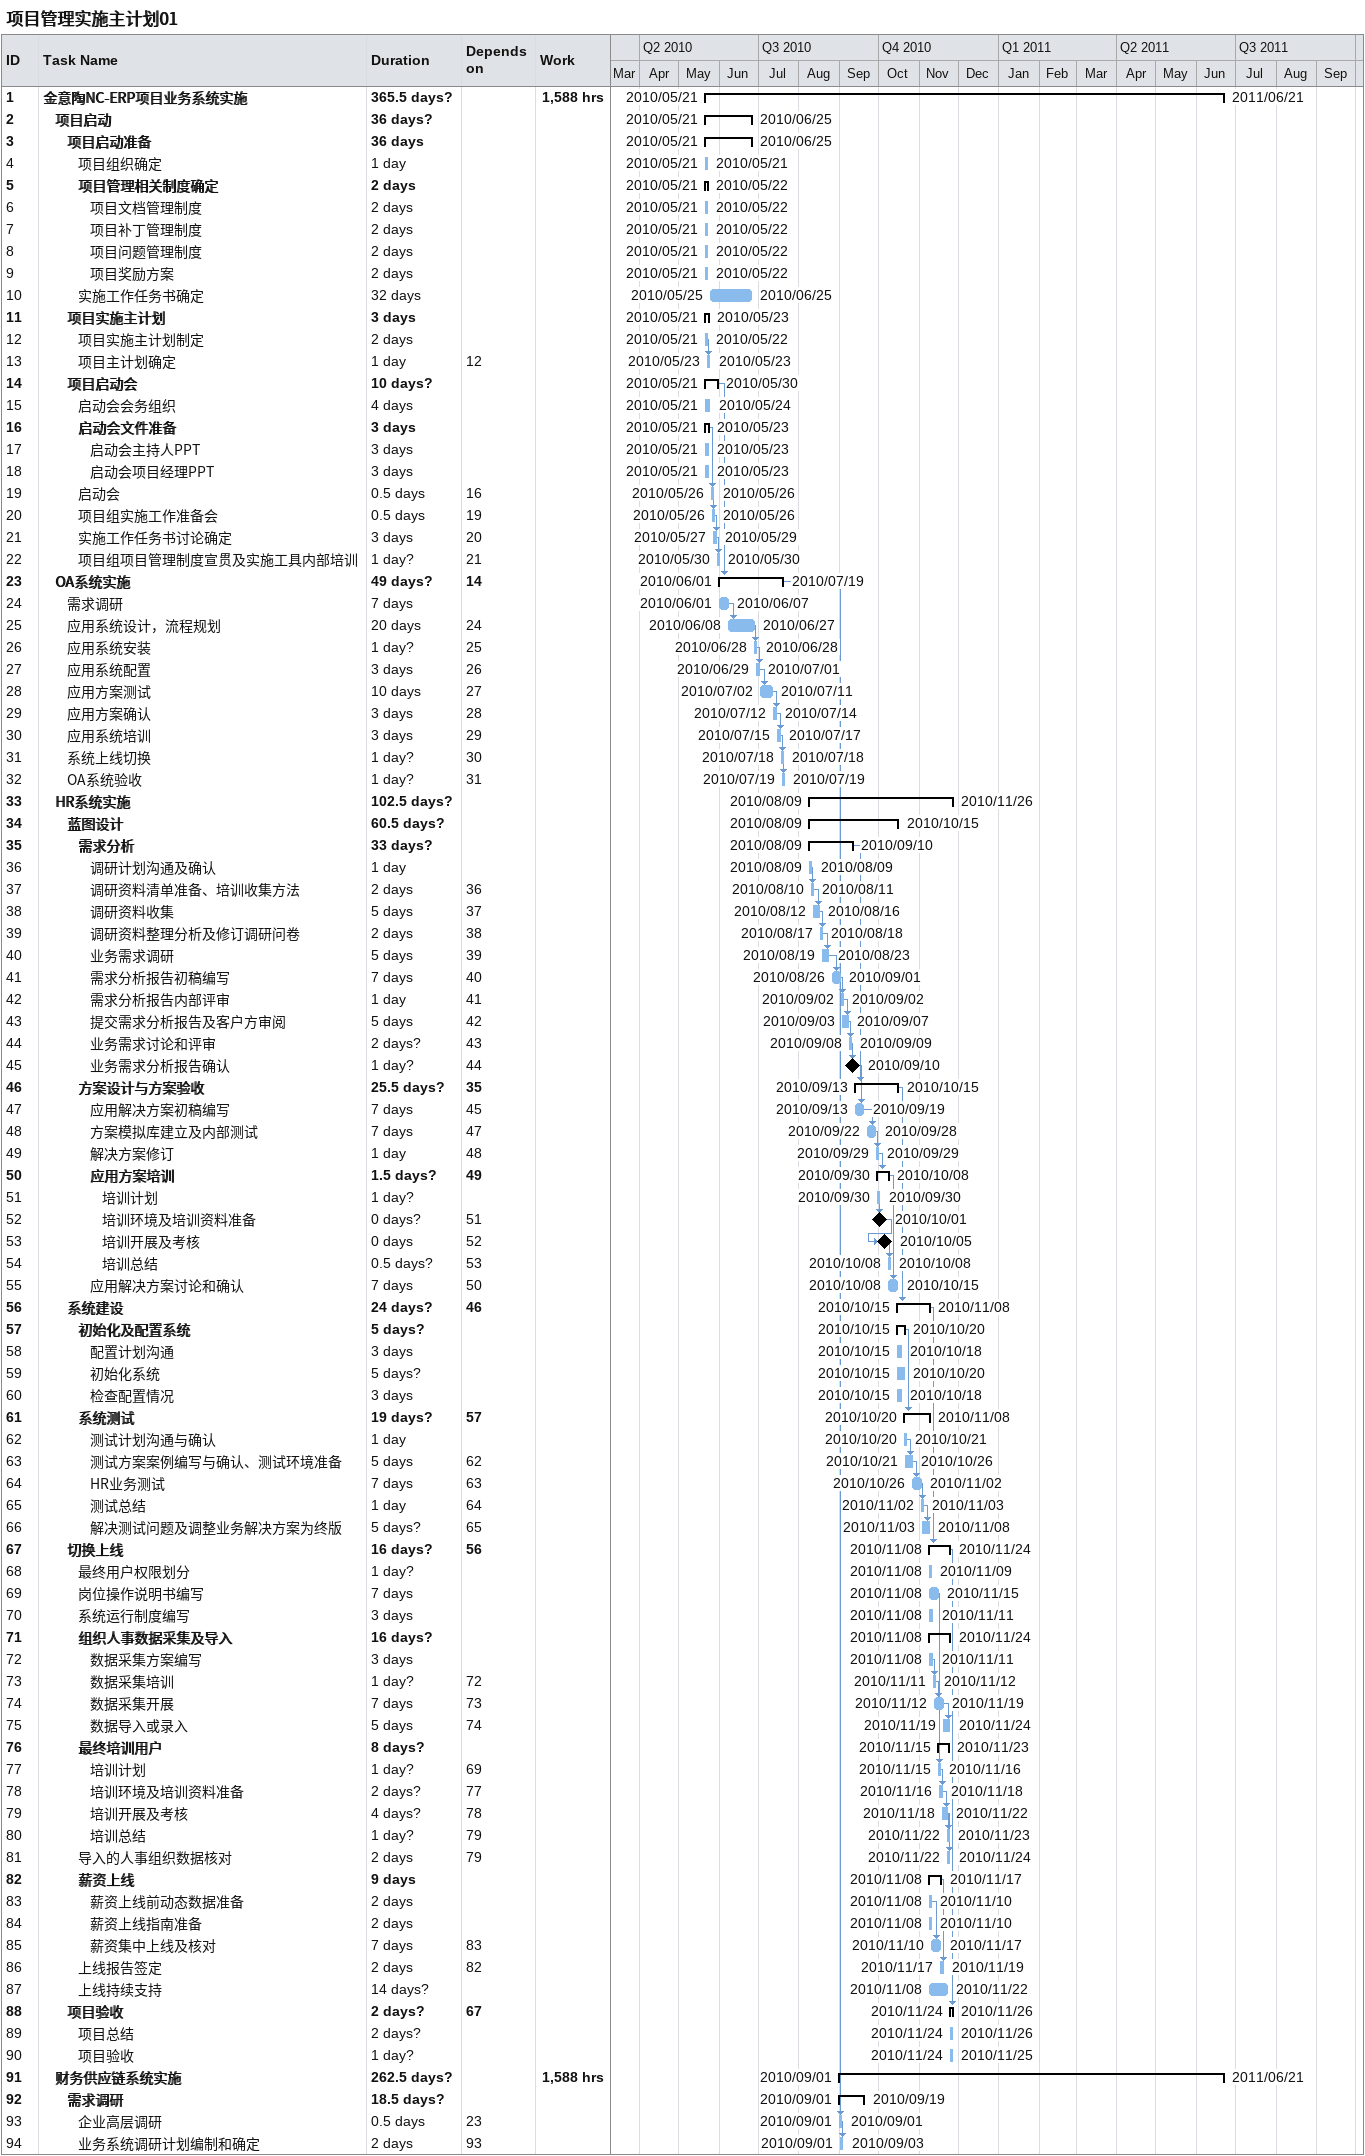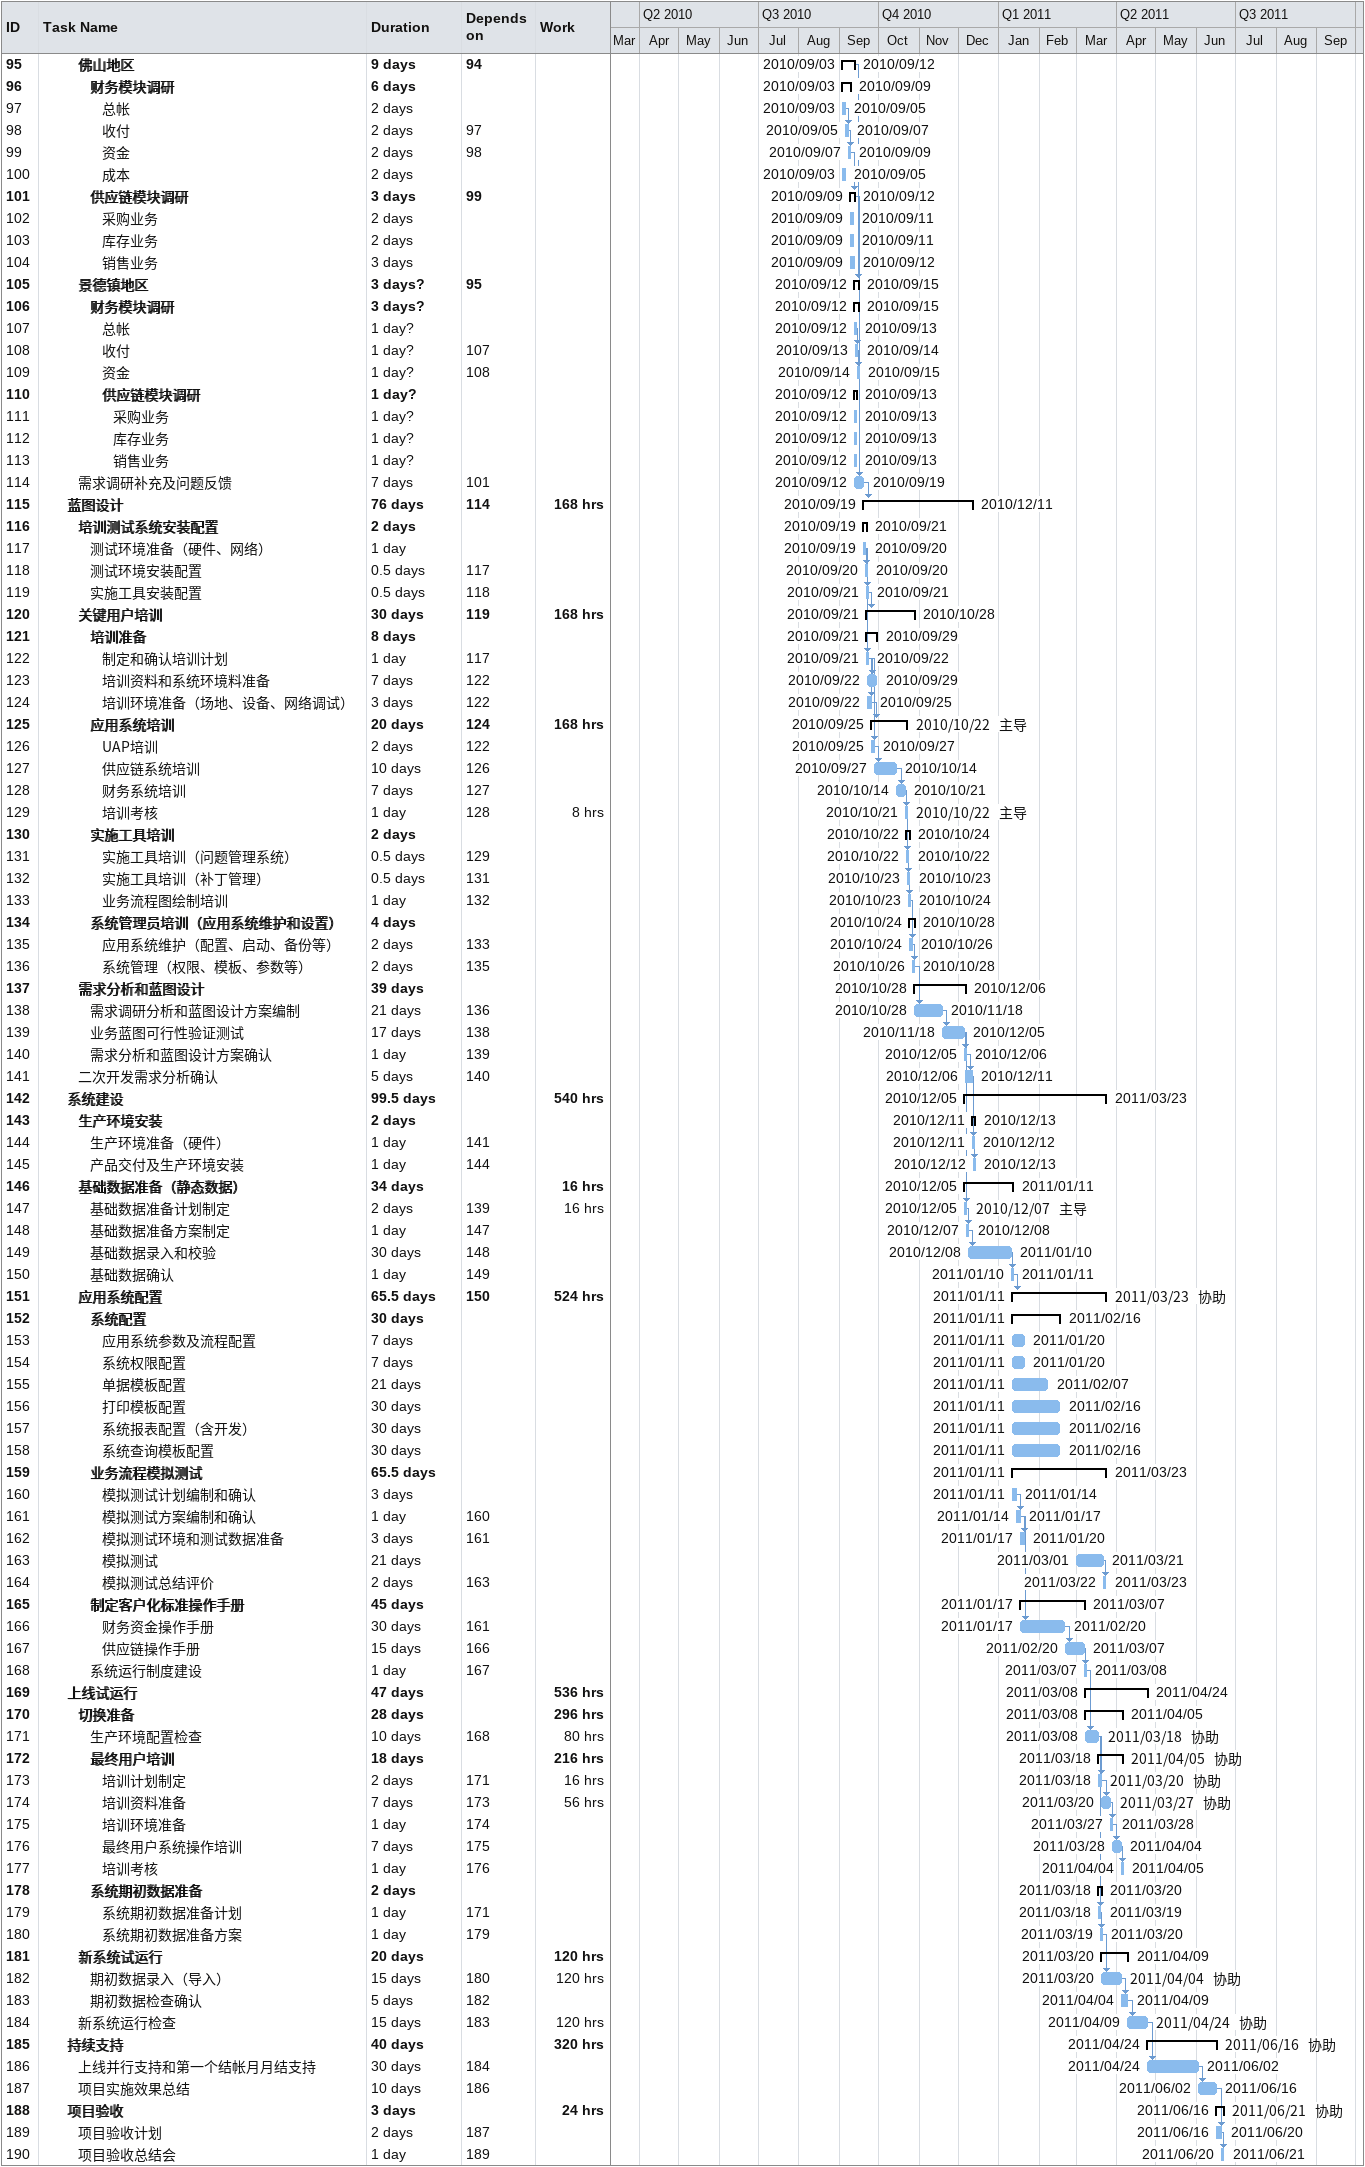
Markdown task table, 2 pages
项目管理实施主计划01

| ID | Level | Task | Duration | Start | Finish | Predecessors | Resources | Work (h) |
|---|---|---|---|---|---|---|---|---|
| 1 | 1 | **金意陶NC-ERP项目业务系统实施** | 365.5d? | 2010-05-21 | 2011-06-21 |  |  | 1588 |
| 2 | 2 | **项目启动** | 36d? | 2010-05-21 | 2010-06-25 |  |  |  |
| 3 | 3 | **项目启动准备** | 36d | 2010-05-21 | 2010-06-25 |  |  |  |
| 4 | 4 | 项目组织确定 | 1d | 2010-05-21 | 2010-05-21 |  |  |  |
| 5 | 4 | **项目管理相关制度确定** | 2d | 2010-05-21 | 2010-05-22 |  |  |  |
| 6 | 5 | 项目文档管理制度 | 2d | 2010-05-21 | 2010-05-22 |  |  |  |
| 7 | 5 | 项目补丁管理制度 | 2d | 2010-05-21 | 2010-05-22 |  |  |  |
| 8 | 5 | 项目问题管理制度 | 2d | 2010-05-21 | 2010-05-22 |  |  |  |
| 9 | 5 | 项目奖励方案 | 2d | 2010-05-21 | 2010-05-22 |  |  |  |
| 10 | 4 | 实施工作任务书确定 | 32d | 2010-05-25 | 2010-06-25 |  |  |  |
| 11 | 3 | **项目实施主计划** | 3d | 2010-05-21 | 2010-05-23 |  |  |  |
| 12 | 4 | 项目实施主计划制定 | 2d | 2010-05-21 | 2010-05-22 |  |  |  |
| 13 | 4 | 项目主计划确定 | 1d | 2010-05-23 | 2010-05-23 | 12 |  |  |
| 14 | 3 | **项目启动会** | 10d? | 2010-05-21 | 2010-05-30 |  |  |  |
| 15 | 4 | 启动会会务组织 | 4d | 2010-05-21 | 2010-05-24 |  |  |  |
| 16 | 4 | **启动会文件准备** | 3d | 2010-05-21 | 2010-05-23 |  |  |  |
| 17 | 5 | 启动会主持人PPT | 3d | 2010-05-21 | 2010-05-23 |  |  |  |
| 18 | 5 | 启动会项目经理PPT | 3d | 2010-05-21 | 2010-05-23 |  |  |  |
| 19 | 4 | 启动会 | 0.5d | 2010-05-26 | 2010-05-26 | 16 |  |  |
| 20 | 4 | 项目组实施工作准备会 | 0.5d | 2010-05-26 | 2010-05-26 | 19 |  |  |
| 21 | 4 | 实施工作任务书讨论确定 | 3d | 2010-05-27 | 2010-05-29 | 20 |  |  |
| 22 | 4 | 项目组项目管理制度宣贯及实施工具内部培训 | 1d? | 2010-05-30 | 2010-05-30 | 21 |  |  |
| 23 | 2 | **OA系统实施** | 49d? | 2010-06-01 | 2010-07-19 | 14 |  |  |
| 24 | 3 | 需求调研 | 7d | 2010-06-01 | 2010-06-07 |  |  |  |
| 25 | 3 | 应用系统设计，流程规划 | 20d | 2010-06-08 | 2010-06-27 | 24 |  |  |
| 26 | 3 | 应用系统安装 | 1d? | 2010-06-28 | 2010-06-28 | 25 |  |  |
| 27 | 3 | 应用系统配置 | 3d | 2010-06-29 | 2010-07-01 | 26 |  |  |
| 28 | 3 | 应用方案测试 | 10d | 2010-07-02 | 2010-07-11 | 27 |  |  |
| 29 | 3 | 应用方案确认 | 3d | 2010-07-12 | 2010-07-14 | 28 |  |  |
| 30 | 3 | 应用系统培训 | 3d | 2010-07-15 | 2010-07-17 | 29 |  |  |
| 31 | 3 | 系统上线切换 | 1d? | 2010-07-18 | 2010-07-18 | 30 |  |  |
| 32 | 3 | OA系统验收 | 1d? | 2010-07-19 | 2010-07-19 | 31 |  |  |
| 33 | 2 | **HR系统实施** | 102.5d? | 2010-08-09 | 2010-11-26 |  |  |  |
| 34 | 3 | **蓝图设计** | 60.5d? | 2010-08-09 | 2010-10-15 |  |  |  |
| 35 | 4 | **需求分析** | 33d? | 2010-08-09 | 2010-09-10 |  |  |  |
| 36 | 5 | 调研计划沟通及确认 | 1d | 2010-08-09 | 2010-08-09 |  |  |  |
| 37 | 5 | 调研资料清单准备、培训收集方法 | 2d | 2010-08-10 | 2010-08-11 | 36 |  |  |
| 38 | 5 | 调研资料收集 | 5d | 2010-08-12 | 2010-08-16 | 37 |  |  |
| 39 | 5 | 调研资料整理分析及修订调研问卷 | 2d | 2010-08-17 | 2010-08-18 | 38 |  |  |
| 40 | 5 | 业务需求调研 | 5d | 2010-08-19 | 2010-08-23 | 39 |  |  |
| 41 | 5 | 需求分析报告初稿编写 | 7d | 2010-08-26 | 2010-09-01 | 40 |  |  |
| 42 | 5 | 需求分析报告内部评审 | 1d | 2010-09-02 | 2010-09-02 | 41 |  |  |
| 43 | 5 | 提交需求分析报告及客户方审阅 | 5d | 2010-09-03 | 2010-09-07 | 42 |  |  |
| 44 | 5 | 业务需求讨论和评审 | 2d? | 2010-09-08 | 2010-09-09 | 43 |  |  |
| 45 | 5 | 业务需求分析报告确认 | 1d? | 2010-09-10 | 2010-09-10 | 44 |  |  |
| 46 | 4 | **方案设计与方案验收** | 25.5d? | 2010-09-13 | 2010-10-15 | 35 |  |  |
| 47 | 5 | 应用解决方案初稿编写 | 7d | 2010-09-13 | 2010-09-19 | 45 |  |  |
| 48 | 5 | 方案模拟库建立及内部测试 | 7d | 2010-09-22 | 2010-09-28 | 47 |  |  |
| 49 | 5 | 解决方案修订 | 1d | 2010-09-29 | 2010-09-29 | 48 |  |  |
| 50 | 5 | **应用方案培训** | 1.5d? | 2010-09-30 | 2010-10-08 | 49 |  |  |
| 51 | 6 | 培训计划 | 1d? | 2010-09-30 | 2010-09-30 |  |  |  |
| 52 | 6 | 培训环境及培训资料准备 | 0d? | 2010-10-01 | 2010-10-01 | 51 |  |  |
| 53 | 6 | 培训开展及考核 | 0d | 2010-10-05 | 2010-10-05 | 52 |  |  |
| 54 | 6 | 培训总结 | 0.5d? | 2010-10-08 | 2010-10-08 | 53 |  |  |
| 55 | 5 | 应用解决方案讨论和确认 | 7d | 2010-10-08 | 2010-10-15 | 50 |  |  |
| 56 | 3 | **系统建设** | 24d? | 2010-10-15 | 2010-11-08 | 46 |  |  |
| 57 | 4 | **初始化及配置系统** | 5d? | 2010-10-15 | 2010-10-20 |  |  |  |
| 58 | 5 | 配置计划沟通 | 3d | 2010-10-15 | 2010-10-18 |  |  |  |
| 59 | 5 | 初始化系统 | 5d? | 2010-10-15 | 2010-10-20 |  |  |  |
| 60 | 5 | 检查配置情况 | 3d | 2010-10-15 | 2010-10-18 |  |  |  |
| 61 | 4 | **系统测试** | 19d? | 2010-10-20 | 2010-11-08 | 57 |  |  |
| 62 | 5 | 测试计划沟通与确认 | 1d | 2010-10-20 | 2010-10-21 |  |  |  |
| 63 | 5 | 测试方案案例编写与确认、测试环境准备 | 5d | 2010-10-21 | 2010-10-26 | 62 |  |  |
| 64 | 5 | HR业务测试 | 7d | 2010-10-26 | 2010-11-02 | 63 |  |  |
| 65 | 5 | 测试总结 | 1d | 2010-11-02 | 2010-11-03 | 64 |  |  |
| 66 | 5 | 解决测试问题及调整业务解决方案为终版 | 5d? | 2010-11-03 | 2010-11-08 | 65 |  |  |
| 67 | 3 | **切换上线** | 16d? | 2010-11-08 | 2010-11-24 | 56 |  |  |
| 68 | 4 | 最终用户权限划分 | 1d? | 2010-11-08 | 2010-11-09 |  |  |  |
| 69 | 4 | 岗位操作说明书编写 | 7d | 2010-11-08 | 2010-11-15 |  |  |  |
| 70 | 4 | 系统运行制度编写 | 3d | 2010-11-08 | 2010-11-11 |  |  |  |
| 71 | 4 | **组织人事数据采集及导入** | 16d? | 2010-11-08 | 2010-11-24 |  |  |  |
| 72 | 5 | 数据采集方案编写 | 3d | 2010-11-08 | 2010-11-11 |  |  |  |
| 73 | 5 | 数据采集培训 | 1d? | 2010-11-11 | 2010-11-12 | 72 |  |  |
| 74 | 5 | 数据采集开展 | 7d | 2010-11-12 | 2010-11-19 | 73 |  |  |
| 75 | 5 | 数据导入或录入 | 5d | 2010-11-19 | 2010-11-24 | 74 |  |  |
| 76 | 4 | **最终培训用户** | 8d? | 2010-11-15 | 2010-11-23 |  |  |  |
| 77 | 5 | 培训计划 | 1d? | 2010-11-15 | 2010-11-16 | 69 |  |  |
| 78 | 5 | 培训环境及培训资料准备 | 2d? | 2010-11-16 | 2010-11-18 | 77 |  |  |
| 79 | 5 | 培训开展及考核 | 4d? | 2010-11-18 | 2010-11-22 | 78 |  |  |
| 80 | 5 | 培训总结 | 1d? | 2010-11-22 | 2010-11-23 | 79 |  |  |
| 81 | 4 | 导入的人事组织数据核对 | 2d | 2010-11-22 | 2010-11-24 | 79 |  |  |
| 82 | 4 | **薪资上线** | 9d | 2010-11-08 | 2010-11-17 |  |  |  |
| 83 | 5 | 薪资上线前动态数据准备 | 2d | 2010-11-08 | 2010-11-10 |  |  |  |
| 84 | 5 | 薪资上线指南准备 | 2d | 2010-11-08 | 2010-11-10 |  |  |  |
| 85 | 5 | 薪资集中上线及核对 | 7d | 2010-11-10 | 2010-11-17 | 83 |  |  |
| 86 | 4 | 上线报告签定 | 2d | 2010-11-17 | 2010-11-19 | 82 |  |  |
| 87 | 4 | 上线持续支持 | 14d? | 2010-11-08 | 2010-11-22 |  |  |  |
| 88 | 3 | **项目验收** | 2d? | 2010-11-24 | 2010-11-26 | 67 |  |  |
| 89 | 4 | 项目总结 | 2d? | 2010-11-24 | 2010-11-26 |  |  |  |
| 90 | 4 | 项目验收 | 1d? | 2010-11-24 | 2010-11-25 |  |  |  |
| 91 | 2 | **财务供应链系统实施** | 262.5d? | 2010-09-01 | 2011-06-21 |  |  | 1588 |
| 92 | 3 | **需求调研** | 18.5d? | 2010-09-01 | 2010-09-19 |  |  |  |
| 93 | 4 | 企业高层调研 | 0.5d | 2010-09-01 | 2010-09-01 | 23 |  |  |
| 94 | 4 | 业务系统调研计划编制和确定 | 2d | 2010-09-01 | 2010-09-03 | 93 |  |  |
| 95 | 4 | **佛山地区** | 9d | 2010-09-03 | 2010-09-12 | 94 |  |  |
| 96 | 5 | **财务模块调研** | 6d | 2010-09-03 | 2010-09-09 |  |  |  |
| 97 | 6 | 总帐 | 2d | 2010-09-03 | 2010-09-05 |  |  |  |
| 98 | 6 | 收付 | 2d | 2010-09-05 | 2010-09-07 | 97 |  |  |
| 99 | 6 | 资金 | 2d | 2010-09-07 | 2010-09-09 | 98 |  |  |
| 100 | 6 | 成本 | 2d | 2010-09-03 | 2010-09-05 |  |  |  |
| 101 | 5 | **供应链模块调研** | 3d | 2010-09-09 | 2010-09-12 | 99 |  |  |
| 102 | 6 | 采购业务 | 2d | 2010-09-09 | 2010-09-11 |  |  |  |
| 103 | 6 | 库存业务 | 2d | 2010-09-09 | 2010-09-11 |  |  |  |
| 104 | 6 | 销售业务 | 3d | 2010-09-09 | 2010-09-12 |  |  |  |
| 105 | 4 | **景德镇地区** | 3d? | 2010-09-12 | 2010-09-15 | 95 |  |  |
| 106 | 5 | **财务模块调研** | 3d? | 2010-09-12 | 2010-09-15 |  |  |  |
| 107 | 6 | 总帐 | 1d? | 2010-09-12 | 2010-09-13 |  |  |  |
| 108 | 6 | 收付 | 1d? | 2010-09-13 | 2010-09-14 | 107 |  |  |
| 109 | 6 | 资金 | 1d? | 2010-09-14 | 2010-09-15 | 108 |  |  |
| 110 | 6 | **供应链模块调研** | 1d? | 2010-09-12 | 2010-09-13 |  |  |  |
| 111 | 7 | 采购业务 | 1d? | 2010-09-12 | 2010-09-13 |  |  |  |
| 112 | 7 | 库存业务 | 1d? | 2010-09-12 | 2010-09-13 |  |  |  |
| 113 | 7 | 销售业务 | 1d? | 2010-09-12 | 2010-09-13 |  |  |  |
| 114 | 4 | 需求调研补充及问题反馈 | 7d | 2010-09-12 | 2010-09-19 | 101 |  |  |
| 115 | 3 | **蓝图设计** | 76d | 2010-09-19 | 2010-12-11 | 114 |  | 168 |
| 116 | 4 | **培训测试系统安装配置** | 2d | 2010-09-19 | 2010-09-21 |  |  |  |
| 117 | 5 | 测试环境准备（硬件、网络） | 1d | 2010-09-19 | 2010-09-20 |  |  |  |
| 118 | 5 | 测试环境安装配置 | 0.5d | 2010-09-20 | 2010-09-20 | 117 |  |  |
| 119 | 5 | 实施工具安装配置 | 0.5d | 2010-09-21 | 2010-09-21 | 118 |  |  |
| 120 | 4 | **关键用户培训** | 30d | 2010-09-21 | 2010-10-28 | 119 |  | 168 |
| 121 | 5 | **培训准备** | 8d | 2010-09-21 | 2010-09-29 |  |  |  |
| 122 | 6 | 制定和确认培训计划 | 1d | 2010-09-21 | 2010-09-22 | 117 |  |  |
| 123 | 6 | 培训资料和系统环境料准备 | 7d | 2010-09-22 | 2010-09-29 | 122 |  |  |
| 124 | 6 | 培训环境准备（场地、设备、网络调试） | 3d | 2010-09-22 | 2010-09-25 | 122 |  |  |
| 125 | 5 | **应用系统培训** | 20d | 2010-09-25 | 2010-10-22 | 124 | 主导 | 168 |
| 126 | 6 | UAP培训 | 2d | 2010-09-25 | 2010-09-27 | 122 |  |  |
| 127 | 6 | 供应链系统培训 | 10d | 2010-09-27 | 2010-10-14 | 126 |  |  |
| 128 | 6 | 财务系统培训 | 7d | 2010-10-14 | 2010-10-21 | 127 |  |  |
| 129 | 6 | 培训考核 | 1d | 2010-10-21 | 2010-10-22 | 128 | 主导 | 8 |
| 130 | 5 | **实施工具培训** | 2d | 2010-10-22 | 2010-10-24 |  |  |  |
| 131 | 6 | 实施工具培训（问题管理系统） | 0.5d | 2010-10-22 | 2010-10-22 | 129 |  |  |
| 132 | 6 | 实施工具培训（补丁管理） | 0.5d | 2010-10-23 | 2010-10-23 | 131 |  |  |
| 133 | 6 | 业务流程图绘制培训 | 1d | 2010-10-23 | 2010-10-24 | 132 |  |  |
| 134 | 5 | **系统管理员培训（应用系统维护和设置）** | 4d | 2010-10-24 | 2010-10-28 |  |  |  |
| 135 | 6 | 应用系统维护（配置、启动、备份等） | 2d | 2010-10-24 | 2010-10-26 | 133 |  |  |
| 136 | 6 | 系统管理（权限、模板、参数等） | 2d | 2010-10-26 | 2010-10-28 | 135 |  |  |
| 137 | 4 | **需求分析和蓝图设计** | 39d | 2010-10-28 | 2010-12-06 |  |  |  |
| 138 | 5 | 需求调研分析和蓝图设计方案编制 | 21d | 2010-10-28 | 2010-11-18 | 136 |  |  |
| 139 | 5 | 业务蓝图可行性验证测试 | 17d | 2010-11-18 | 2010-12-05 | 138 |  |  |
| 140 | 5 | 需求分析和蓝图设计方案确认 | 1d | 2010-12-05 | 2010-12-06 | 139 |  |  |
| 141 | 4 | 二次开发需求分析确认 | 5d | 2010-12-06 | 2010-12-11 | 140 |  |  |
| 142 | 3 | **系统建设** | 99.5d | 2010-12-05 | 2011-03-23 |  |  | 540 |
| 143 | 4 | **生产环境安装** | 2d | 2010-12-11 | 2010-12-13 |  |  |  |
| 144 | 5 | 生产环境准备（硬件） | 1d | 2010-12-11 | 2010-12-12 | 141 |  |  |
| 145 | 5 | 产品交付及生产环境安装 | 1d | 2010-12-12 | 2010-12-13 | 144 |  |  |
| 146 | 4 | **基础数据准备（静态数据）** | 34d | 2010-12-05 | 2011-01-11 |  |  | 16 |
| 147 | 5 | 基础数据准备计划制定 | 2d | 2010-12-05 | 2010-12-07 | 139 | 主导 | 16 |
| 148 | 5 | 基础数据准备方案制定 | 1d | 2010-12-07 | 2010-12-08 | 147 |  |  |
| 149 | 5 | 基础数据录入和校验 | 30d | 2010-12-08 | 2011-01-10 | 148 |  |  |
| 150 | 5 | 基础数据确认 | 1d | 2011-01-10 | 2011-01-11 | 149 |  |  |
| 151 | 4 | **应用系统配置** | 65.5d | 2011-01-11 | 2011-03-23 | 150 | 协助 | 524 |
| 152 | 5 | **系统配置** | 30d | 2011-01-11 | 2011-02-16 |  |  |  |
| 153 | 6 | 应用系统参数及流程配置 | 7d | 2011-01-11 | 2011-01-20 |  |  |  |
| 154 | 6 | 系统权限配置 | 7d | 2011-01-11 | 2011-01-20 |  |  |  |
| 155 | 6 | 单据模板配置 | 21d | 2011-01-11 | 2011-02-07 |  |  |  |
| 156 | 6 | 打印模板配置 | 30d | 2011-01-11 | 2011-02-16 |  |  |  |
| 157 | 6 | 系统报表配置（含开发） | 30d | 2011-01-11 | 2011-02-16 |  |  |  |
| 158 | 6 | 系统查询模板配置 | 30d | 2011-01-11 | 2011-02-16 |  |  |  |
| 159 | 5 | **业务流程模拟测试** | 65.5d | 2011-01-11 | 2011-03-23 |  |  |  |
| 160 | 6 | 模拟测试计划编制和确认 | 3d | 2011-01-11 | 2011-01-14 |  |  |  |
| 161 | 6 | 模拟测试方案编制和确认 | 1d | 2011-01-14 | 2011-01-17 | 160 |  |  |
| 162 | 6 | 模拟测试环境和测试数据准备 | 3d | 2011-01-17 | 2011-01-20 | 161 |  |  |
| 163 | 6 | 模拟测试 | 21d | 2011-03-01 | 2011-03-21 |  |  |  |
| 164 | 6 | 模拟测试总结评价 | 2d | 2011-03-22 | 2011-03-23 | 163 |  |  |
| 165 | 5 | **制定客户化标准操作手册** | 45d | 2011-01-17 | 2011-03-07 |  |  |  |
| 166 | 6 | 财务资金操作手册 | 30d | 2011-01-17 | 2011-02-20 | 161 |  |  |
| 167 | 6 | 供应链操作手册 | 15d | 2011-02-20 | 2011-03-07 | 166 |  |  |
| 168 | 5 | 系统运行制度建设 | 1d | 2011-03-07 | 2011-03-08 | 167 |  |  |
| 169 | 3 | **上线试运行** | 47d | 2011-03-08 | 2011-04-24 |  |  | 536 |
| 170 | 4 | **切换准备** | 28d | 2011-03-08 | 2011-04-05 |  |  | 296 |
| 171 | 5 | 生产环境配置检查 | 10d | 2011-03-08 | 2011-03-18 | 168 | 协助 | 80 |
| 172 | 5 | **最终用户培训** | 18d | 2011-03-18 | 2011-04-05 |  | 协助 | 216 |
| 173 | 6 | 培训计划制定 | 2d | 2011-03-18 | 2011-03-20 | 171 | 协助 | 16 |
| 174 | 6 | 培训资料准备 | 7d | 2011-03-20 | 2011-03-27 | 173 | 协助 | 56 |
| 175 | 6 | 培训环境准备 | 1d | 2011-03-27 | 2011-03-28 | 174 |  |  |
| 176 | 6 | 最终用户系统操作培训 | 7d | 2011-03-28 | 2011-04-04 | 175 |  |  |
| 177 | 6 | 培训考核 | 1d | 2011-04-04 | 2011-04-05 | 176 |  |  |
| 178 | 5 | **系统期初数据准备** | 2d | 2011-03-18 | 2011-03-20 |  |  |  |
| 179 | 6 | 系统期初数据准备计划 | 1d | 2011-03-18 | 2011-03-19 | 171 |  |  |
| 180 | 6 | 系统期初数据准备方案 | 1d | 2011-03-19 | 2011-03-20 | 179 |  |  |
| 181 | 4 | **新系统试运行** | 20d | 2011-03-20 | 2011-04-09 |  |  | 120 |
| 182 | 5 | 期初数据录入（导入） | 15d | 2011-03-20 | 2011-04-04 | 180 | 协助 | 120 |
| 183 | 5 | 期初数据检查确认 | 5d | 2011-04-04 | 2011-04-09 | 182 |  |  |
| 184 | 4 | 新系统运行检查 | 15d | 2011-04-09 | 2011-04-24 | 183 | 协助 | 120 |
| 185 | 3 | **持续支持** | 40d | 2011-04-24 | 2011-06-16 |  | 协助 | 320 |
| 186 | 4 | 上线并行支持和第一个结帐月月结支持 | 30d | 2011-04-24 | 2011-06-02 | 184 |  |  |
| 187 | 4 | 项目实施效果总结 | 10d | 2011-06-02 | 2011-06-16 | 186 |  |  |
| 188 | 3 | **项目验收** | 3d | 2011-06-16 | 2011-06-21 |  | 协助 | 24 |
| 189 | 4 | 项目验收计划 | 2d | 2011-06-16 | 2011-06-20 | 187 |  |  |
| 190 | 4 | 项目验收总结会 | 1d | 2011-06-20 | 2011-06-21 | 189 |  |  |
